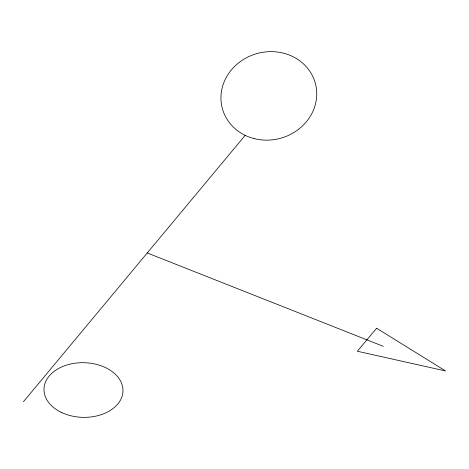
<?xml version="1.0" encoding="UTF-8"?>
<svg xmlns="http://www.w3.org/2000/svg" width="469" height="469" viewBox="0 0 469 469"><rect width="100%" height="100%" fill="white"/><g stroke="black" fill="none" stroke-linecap="round" stroke-linejoin="round"><path stroke-width="0.7" d="M23.45 401.699L245.17 135.342M147.26 252.961L383.349 346.356M376.607 328.224L357.325 351.24L445.55 370.961L376.607 328.224M61.117 412.274A39.502 27.331 1.4 0 0 122.855 392.682A39.502 27.331 1.4 0 0 66.469 365.14A39.502 27.331 1.4 0 0 61.117 412.274M254.092 138.59A48.172 43.963 -15.1 0 0 315.678 84.655A48.172 43.963 -15.1 0 0 236.745 64.435A48.172 43.963 -15.1 0 0 254.092 138.59"/></g></svg>
